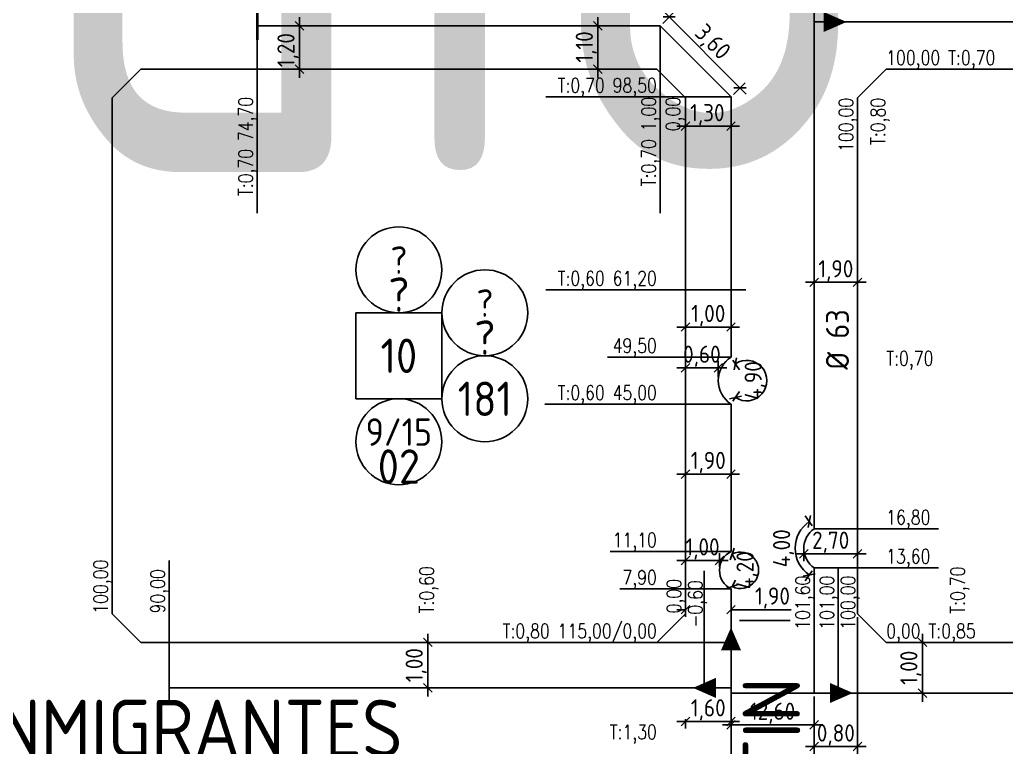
# Model space of a CAD drawing. Extents: x -48 to 13651, y -112 to 3468.
# Drawn here: x 1626.1 to 1798.2, y 2130.8 to 2257.8 of the extents above; entities that cross this region are included whole.
import ezdxf
from ezdxf.enums import TextEntityAlignment as Align

# ---------------------------------------------------------------- set-up
doc = ezdxf.new("R2010")
doc.units = 0
doc.header["$LTSCALE"] = 6
doc.header["$MEASUREMENT"] = 0
doc.linetypes.add('DOT2', pattern=[3.175, 0, -3.175])
doc.linetypes.add('HIDDEN', pattern=[0.375, 0.25, -0.125])
doc.layers.get('0').update_dxf_attribs({"linetype": 'CONTINUOUS'})
doc.layers.get('DEFPOINTS').update_dxf_attribs({"linetype": 'CONTINUOUS'})
for name, color, linetype in [('50', 41, 'CONTINUOUS'), ('63', 171, 'CONTINUOUS'), ('A50', 40, 'CONTINUOUS'), ('AMPLIACIONES', 2, 'CONTINUOUS'), ('CAS', 7, 'CONTINUOUS'), ('CAÑERIA SIN CROQUIS', 210, 'HIDDEN'), ('Caño 110mm', 170, 'CONTINUOUS'), ('COTA', 2, 'CONTINUOUS'), ('Cotas', 7, 'CONTINUOUS'), ('MANZANAS', 7, 'CONTINUOUS'), ('NUMERO-CROQUIS', 13, 'CONTINUOUS'), ('NUMERO-MANZANA', 4, 'CONTINUOUS'), ('PROGRESIVA', 60, 'CONTINUOUS'), ('RADIO', 4, 'DOT2'), ('REDUCCIONES', 13, 'CONTINUOUS'), ('TXTDIAMETRO', 7, 'CONTINUOUS')]:
    doc.layers.add(name, color=color, linetype=linetype)
doc.layers.add('ATENCION', color=7, linetype='CONTINUOUS', plot=False)
doc.styles.add('ABADIMTCONDE', font='isocp.shx')
doc.styles.add('GEOSLAB703LTBT', font='isocp.shx', dxfattribs={"width": 0.9, "height": 8})
doc.styles.add('ROMANS', font='romans.shx', dxfattribs={"width": 0.8, "height": 2.5})
doc.dimstyles.new('COTA02', dxfattribs={"dimtxt": 3, "dimasz": 1.5, "dimexe": 1.25, "dimexo": 0.625, "dimgap": 0.3, "dimtad": 1, "dimtoh": 1, "dimdsep": 46, "dimlunit": 6, "dimtxsty": 'ABADIMTCONDE', "dimblk1": 'OBLIQUE', "dimblk2": 'OBLIQUE', "dimsah": 1, "dimcen": 2.5, "dimdle": 1.5, "dimclrd": 60, "dimclre": 60, "dimclrt": 256, "dimadec": 0, "dimazin": 0, "dimtfac": 1, "dimtix": 1, "dimtofl": 0, "dimtmove": 0, "dimatfit": 0, "dimldrblk": 'OBLIQUE', "dimfxl": 1, "dimtolj": 1, "dimtzin": 0, "dimarcsym": 0})

# ---------------------------------------------------------------- blocks, each defined once
blk = doc.blocks.new('CUPLARED')
at = {"layer": 'REDUCCIONES'}
blk.add_lwpolyline([(4, 0, 0, 3.5, 0), (0, 0, 3.5, 3.5, 0)], format="xyseb", dxfattribs=at)
blk = doc.blocks.new('_OBLIQUE')
at = {"color": 0, "linetype": 'ByBlock'}
blk.add_line((-0.5, -0.5), (0.5, 0.5), dxfattribs=at)
blk = doc.blocks.new('*D754')
at = {"layer": 'COTA', "color": 60, "lineweight": -2, "transparency": 16777216}
for p, q in [((1742.23, 2154.85), (1740.73, 2154.85)), ((1742.23, 2155.06), (1742.23, 2153.6)), ((1750.17, 2155.06), (1750.17, 2153.6)), ((1750.17, 2154.85), (1760.63, 2154.85))]:
    blk.add_line(p, q, dxfattribs=at)
at = {"layer": 'DEFPOINTS', "color": 0, "transparency": 16777216}
for p in [(1742.23, 2155.68), (1742.23, 2154.85), (1750.17, 2155.68)]:
    blk.add_point(p, dxfattribs=at)
at = {"layer": 'COTA', "color": 60, "lineweight": -2, "transparency": 16777216, "xscale": 1.5, "yscale": 1.5, "zscale": 1.5}
blk.add_blockref('_OBLIQUE', (1742.23, 2154.85), dxfattribs=at)
at = {"layer": 'COTA', "color": 60, "lineweight": -2, "transparency": 16777216, "xscale": 1.5, "yscale": 1.5, "zscale": 1.5, "rotation": 180}
blk.add_blockref('_OBLIQUE', (1750.17, 2154.85), dxfattribs=at)
at = {"layer": 'COTA', "transparency": 16777216, "insert": (1757.4, 2156.88), "char_height": 3, "attachment_point": 5, "style": 'ABADIMTCONDE'}
blk.add_mtext('\\A1;1,90', dxfattribs=at)
blk = doc.blocks.new('*D755')
at = {"layer": 'COTA', "color": 60, "lineweight": -2, "transparency": 16777216}
for p, q in [((1742.23, 2162.35), (1742.23, 2164.68)), ((1748.16, 2162.35), (1748.16, 2164.68)), ((1749.66, 2163.43), (1740.73, 2163.43))]:
    blk.add_line(p, q, dxfattribs=at)
at = {"layer": 'DEFPOINTS', "color": 0, "transparency": 16777216}
for p in [(1742.23, 2163.43), (1742.23, 2161.73), (1748.16, 2161.73)]:
    blk.add_point(p, dxfattribs=at)
at = {"layer": 'COTA', "color": 60, "lineweight": -2, "transparency": 16777216, "xscale": 1.5, "yscale": 1.5, "zscale": 1.5, "rotation": 180}
blk.add_blockref('_OBLIQUE', (1742.23, 2163.43), dxfattribs=at)
at = {"layer": 'COTA', "color": 60, "lineweight": -2, "transparency": 16777216, "xscale": 1.5, "yscale": 1.5, "zscale": 1.5}
blk.add_blockref('_OBLIQUE', (1748.16, 2163.43), dxfattribs=at)
at = {"layer": 'COTA', "transparency": 16777216, "insert": (1745.2, 2165.45), "char_height": 3, "attachment_point": 5, "style": 'ABADIMTCONDE'}
blk.add_mtext('\\A1;1,00', dxfattribs=at)
blk = doc.blocks.new('*D756')
at = {"layer": 'COTA', "color": 60, "lineweight": -2, "transparency": 16777216}
for p, q in [((1751.67, 2178.51), (1740.73, 2178.51)), ((1742.23, 2178.47), (1742.23, 2179.76)), ((1750.17, 2178.47), (1750.17, 2179.76))]:
    blk.add_line(p, q, dxfattribs=at)
at = {"layer": 'DEFPOINTS', "color": 0, "transparency": 16777216}
for p in [(1742.23, 2178.51), (1742.23, 2177.84), (1750.17, 2177.84)]:
    blk.add_point(p, dxfattribs=at)
at = {"layer": 'COTA', "color": 60, "lineweight": -2, "transparency": 16777216, "xscale": 1.5, "yscale": 1.5, "zscale": 1.5, "rotation": 180}
blk.add_blockref('_OBLIQUE', (1742.23, 2178.51), dxfattribs=at)
at = {"layer": 'COTA', "color": 60, "lineweight": -2, "transparency": 16777216, "xscale": 1.5, "yscale": 1.5, "zscale": 1.5}
blk.add_blockref('_OBLIQUE', (1750.17, 2178.51), dxfattribs=at)
at = {"layer": 'COTA', "transparency": 16777216, "insert": (1746.2, 2180.54), "char_height": 3, "attachment_point": 5, "style": 'ABADIMTCONDE'}
blk.add_mtext('\\A1;1,90', dxfattribs=at)
blk = doc.blocks.new('*D757')
at = {"layer": 'COTA', "color": 60, "lineweight": -2, "transparency": 16777216}
for p, q in [((1742.23, 2195.44), (1742.23, 2198.29)), ((1747.95, 2195.44), (1747.95, 2198.29)), ((1749.45, 2197.04), (1740.73, 2197.04))]:
    blk.add_line(p, q, dxfattribs=at)
at = {"layer": 'DEFPOINTS', "color": 0, "transparency": 16777216}
for p in [(1742.23, 2197.04), (1742.23, 2194.81), (1747.95, 2194.81)]:
    blk.add_point(p, dxfattribs=at)
at = {"layer": 'COTA', "color": 60, "lineweight": -2, "transparency": 16777216, "xscale": 1.5, "yscale": 1.5, "zscale": 1.5, "rotation": 180}
blk.add_blockref('_OBLIQUE', (1742.23, 2197.04), dxfattribs=at)
at = {"layer": 'COTA', "color": 60, "lineweight": -2, "transparency": 16777216, "xscale": 1.5, "yscale": 1.5, "zscale": 1.5}
blk.add_blockref('_OBLIQUE', (1747.95, 2197.04), dxfattribs=at)
at = {"layer": 'COTA', "transparency": 16777216, "insert": (1745.09, 2199.07), "char_height": 3, "attachment_point": 5, "style": 'ABADIMTCONDE'}
blk.add_mtext('\\A1;0,60', dxfattribs=at)
blk = doc.blocks.new('*D758')
at = {"layer": 'COTA', "color": 60, "lineweight": -2, "transparency": 16777216}
for p, q in [((1751.67, 2204.16), (1740.73, 2204.16)), ((1742.23, 2204.78), (1742.23, 2205.41)), ((1750.17, 2204.78), (1750.17, 2205.41))]:
    blk.add_line(p, q, dxfattribs=at)
at = {"layer": 'DEFPOINTS', "color": 0, "transparency": 16777216}
for p in [(1742.23, 2204.16), (1742.23, 2204.16), (1750.17, 2204.16)]:
    blk.add_point(p, dxfattribs=at)
at = {"layer": 'COTA', "color": 60, "lineweight": -2, "transparency": 16777216, "xscale": 1.5, "yscale": 1.5, "zscale": 1.5, "rotation": 180}
blk.add_blockref('_OBLIQUE', (1742.23, 2204.16), dxfattribs=at)
at = {"layer": 'COTA', "color": 60, "lineweight": -2, "transparency": 16777216, "xscale": 1.5, "yscale": 1.5, "zscale": 1.5}
blk.add_blockref('_OBLIQUE', (1750.17, 2204.16), dxfattribs=at)
at = {"layer": 'COTA', "transparency": 16777216, "insert": (1746.2, 2206.18), "char_height": 3, "attachment_point": 5, "style": 'ABADIMTCONDE'}
blk.add_mtext('\\A1;1,00', dxfattribs=at)
blk = doc.blocks.new('*D759')
at = {"layer": 'COTA', "color": 60, "lineweight": -2, "transparency": 16777216}
for p, q in [((1750.51, 2198.4), (1751.62, 2196.72)), ((1750.51, 2191.22), (1751.62, 2192.9))]:
    blk.add_line(p, q, dxfattribs=at)
blk.add_arc((1752.88, 2194.81), 3.54, 236.6533, 123.3467, dxfattribs=at)
at = {"layer": 'DEFPOINTS', "color": 0, "transparency": 16777216}
for p in [(1750.17, 2198.92), (1752.88, 2194.81), (1755.54, 2192.49), (1750.17, 2190.7)]:
    blk.add_point(p, dxfattribs=at)
at = {"layer": 'COTA', "color": 60, "lineweight": -2, "transparency": 16777216, "xscale": 1.5, "yscale": 1.5, "zscale": 1.5}
for p, rotation in [((1750.93, 2197.76), 213.3467312662314), ((1750.93, 2191.86), 146.6532687337686)]:
    blk.add_blockref('_OBLIQUE', p, dxfattribs=dict(at, rotation=rotation))
at = {"layer": 'COTA', "transparency": 16777216, "insert": (1754.39, 2194.81), "char_height": 3, "attachment_point": 5, "rotation": 90, "style": 'ABADIMTCONDE'}
blk.add_mtext('\\A1;4,90', dxfattribs=at)
blk = doc.blocks.new('*D760')
at = {"layer": 'COTA', "color": 60, "lineweight": -2, "transparency": 16777216}
for p, q in [((1750.45, 2164.43), (1750.94, 2163.46)), ((1750.45, 2159.02), (1750.94, 2160))]:
    blk.add_line(p, q, dxfattribs=at)
blk.add_arc((1751.81, 2161.73), 3.18, 243.3279, 116.6721, dxfattribs=at)
at = {"layer": 'DEFPOINTS', "color": 0, "transparency": 16777216}
for p in [(1750.17, 2164.99), (1751.81, 2161.73), (1754.29, 2159.73), (1750.17, 2158.47)]:
    blk.add_point(p, dxfattribs=at)
at = {"layer": 'COTA', "color": 60, "lineweight": -2, "transparency": 16777216, "xscale": 1.5, "yscale": 1.5, "zscale": 1.5}
for p, rotation in [((1750.38, 2164.57), 206.6721234067829), ((1750.38, 2158.88), 153.3278765932171)]:
    blk.add_blockref('_OBLIQUE', p, dxfattribs=dict(at, rotation=rotation))
at = {"layer": 'COTA', "transparency": 16777216, "insert": (1752.97, 2161.73), "char_height": 3, "attachment_point": 5, "rotation": 90, "style": 'ABADIMTCONDE'}
blk.add_mtext('\\A1;4,20', dxfattribs=at)
blk = doc.blocks.new('*D761')
at = {"layer": 'COTA', "color": 60, "lineweight": -2, "transparency": 16777216}
for p, q in [((1761.37, 2164.58), (1773.73, 2164.58)), ((1762.87, 2164.93), (1762.87, 2163.33)), ((1772.23, 2165.21), (1772.23, 2165.83))]:
    blk.add_line(p, q, dxfattribs=at)
at = {"layer": 'DEFPOINTS', "color": 0, "transparency": 16777216}
for p in [(1762.87, 2165.56), (1772.23, 2164.58), (1772.23, 2164.58)]:
    blk.add_point(p, dxfattribs=at)
at = {"layer": 'COTA', "color": 60, "lineweight": -2, "transparency": 16777216, "xscale": 1.5, "yscale": 1.5, "zscale": 1.5, "rotation": 180}
blk.add_blockref('_OBLIQUE', (1762.87, 2164.58), dxfattribs=at)
at = {"layer": 'COTA', "color": 60, "lineweight": -2, "transparency": 16777216, "xscale": 1.5, "yscale": 1.5, "zscale": 1.5}
blk.add_blockref('_OBLIQUE', (1772.23, 2164.58), dxfattribs=at)
at = {"layer": 'COTA', "transparency": 16777216, "insert": (1767.55, 2166.61), "char_height": 3, "attachment_point": 5, "style": 'ABADIMTCONDE'}
blk.add_mtext('\\A1;2,70', dxfattribs=at)
blk = doc.blocks.new('*D762')
at = {"layer": 'COTA', "color": 60, "lineweight": -2, "transparency": 16777216}
for p, q in [((1763.16, 2211.96), (1773.73, 2211.96)), ((1764.66, 2212.43), (1764.66, 2210.71)), ((1772.23, 2212.43), (1772.23, 2210.71))]:
    blk.add_line(p, q, dxfattribs=at)
at = {"layer": 'DEFPOINTS', "color": 0, "transparency": 16777216}
for p in [(1764.66, 2213.05), (1772.23, 2213.05), (1772.23, 2211.96)]:
    blk.add_point(p, dxfattribs=at)
at = {"layer": 'COTA', "color": 60, "lineweight": -2, "transparency": 16777216, "xscale": 1.5, "yscale": 1.5, "zscale": 1.5, "rotation": 180}
blk.add_blockref('_OBLIQUE', (1764.66, 2211.96), dxfattribs=at)
at = {"layer": 'COTA', "color": 60, "lineweight": -2, "transparency": 16777216, "xscale": 1.5, "yscale": 1.5, "zscale": 1.5}
blk.add_blockref('_OBLIQUE', (1772.23, 2211.96), dxfattribs=at)
at = {"layer": 'COTA', "transparency": 16777216, "insert": (1768.45, 2213.98), "char_height": 3, "attachment_point": 5, "style": 'ABADIMTCONDE'}
blk.add_mtext('\\A1;1,90', dxfattribs=at)
blk = doc.blocks.new('*D763')
at = {"layer": 'COTA', "color": 60, "lineweight": -2, "transparency": 16777216}
for p, q in [((1764.31, 2169.48), (1763.11, 2171.24)), ((1764.31, 2161.64), (1763.11, 2159.88))]:
    blk.add_line(p, q, dxfattribs=at)
blk.add_arc((1766.99, 2165.56), 5.63, 124.3552, 235.6448, dxfattribs=at)
at = {"layer": 'DEFPOINTS', "color": 0, "transparency": 16777216}
for p in [(1764.66, 2168.96), (1761.65, 2167.35), (1766.99, 2165.56), (1764.66, 2162.15)]:
    blk.add_point(p, dxfattribs=at)
at = {"layer": 'COTA', "color": 60, "lineweight": -2, "transparency": 16777216, "xscale": 1.5, "yscale": 1.5, "zscale": 1.5}
for p, rotation in [((1763.81, 2170.21), 34.35522719412465), ((1763.81, 2160.91), 325.644772805878)]:
    blk.add_blockref('_OBLIQUE', p, dxfattribs=dict(at, rotation=rotation))
at = {"layer": 'COTA', "transparency": 16777216, "insert": (1759.34, 2165.56), "char_height": 3, "attachment_point": 5, "rotation": 90, "style": 'ABADIMTCONDE'}
blk.add_mtext('\\A1;4,00', dxfattribs=at)
blk = doc.blocks.new('*D1106')
at = {"layer": 'COTA', "color": 60, "lineweight": -2, "transparency": 16777216}
for p, q in [((1751.67, 2135.36), (1740.73, 2135.36)), ((1742.23, 2135.77), (1742.23, 2134.11)), ((1750.17, 2135.77), (1750.17, 2134.11))]:
    blk.add_line(p, q, dxfattribs=at)
at = {"layer": 'DEFPOINTS', "color": 0, "transparency": 16777216}
for p in [(1742.23, 2136.4), (1742.23, 2135.36), (1750.17, 2136.4)]:
    blk.add_point(p, dxfattribs=at)
at = {"layer": 'COTA', "color": 60, "lineweight": -2, "transparency": 16777216, "xscale": 1.5, "yscale": 1.5, "zscale": 1.5, "rotation": 180}
blk.add_blockref('_OBLIQUE', (1742.23, 2135.36), dxfattribs=at)
at = {"layer": 'COTA', "color": 60, "lineweight": -2, "transparency": 16777216, "xscale": 1.5, "yscale": 1.5, "zscale": 1.5}
blk.add_blockref('_OBLIQUE', (1750.17, 2135.36), dxfattribs=at)
at = {"layer": 'COTA', "transparency": 16777216, "insert": (1746.2, 2137.38), "char_height": 3, "attachment_point": 5, "style": 'ABADIMTCONDE'}
blk.add_mtext('\\A1;1,60', dxfattribs=at)
blk = doc.blocks.new('*D1107')
at = {"layer": 'COTA', "color": 60, "lineweight": -2, "transparency": 16777216}
for p, q in [((1783.55, 2138.8), (1783.55, 2150.65)), ((1783.85, 2149.15), (1784.8, 2149.15)), ((1783.85, 2140.3), (1784.8, 2140.3))]:
    blk.add_line(p, q, dxfattribs=at)
at = {"layer": 'DEFPOINTS', "color": 0, "transparency": 16777216}
for p in [(1783.22, 2149.15), (1783.55, 2149.15), (1783.22, 2140.3)]:
    blk.add_point(p, dxfattribs=at)
at = {"layer": 'COTA', "color": 60, "lineweight": -2, "transparency": 16777216, "xscale": 1.5, "yscale": 1.5, "zscale": 1.5}
for p, rotation in [((1783.55, 2149.15), 90), ((1783.55, 2140.3), 270)]:
    blk.add_blockref('_OBLIQUE', p, dxfattribs=dict(at, rotation=rotation))
at = {"layer": 'COTA', "transparency": 16777216, "insert": (1781.53, 2144.72), "char_height": 3, "attachment_point": 5, "rotation": 90, "style": 'ABADIMTCONDE'}
blk.add_mtext('\\A1;1,00', dxfattribs=at)
blk = doc.blocks.new('*D1169')
at = {"layer": 'COTA', "color": 60, "lineweight": -2, "transparency": 16777216}
for p, q in [((1764.66, 2139.68), (1764.66, 2133.51)), ((1750.17, 2136.79), (1750.17, 2133.51)), ((1748.67, 2134.76), (1766.16, 2134.76))]:
    blk.add_line(p, q, dxfattribs=at)
at = {"layer": 'DEFPOINTS', "color": 0, "transparency": 16777216}
for p in [(1764.66, 2140.3), (1750.17, 2137.41), (1764.66, 2134.76)]:
    blk.add_point(p, dxfattribs=at)
at = {"layer": 'COTA', "color": 60, "lineweight": -2, "transparency": 16777216, "xscale": 1.5, "yscale": 1.5, "zscale": 1.5, "rotation": 180}
blk.add_blockref('_OBLIQUE', (1750.17, 2134.76), dxfattribs=at)
at = {"layer": 'COTA', "color": 60, "lineweight": -2, "transparency": 16777216, "xscale": 1.5, "yscale": 1.5, "zscale": 1.5}
blk.add_blockref('_OBLIQUE', (1764.66, 2134.76), dxfattribs=at)
at = {"layer": 'COTA', "transparency": 16777216, "insert": (1757.42, 2136.78), "char_height": 3, "attachment_point": 5, "style": 'ABADIMTCONDE'}
blk.add_mtext('\\A1;12,60', dxfattribs=at)
blk = doc.blocks.new('*D1170')
at = {"layer": 'COTA', "color": 60, "lineweight": -2, "transparency": 16777216}
for p, q in [((1772.23, 2153.52), (1772.23, 2129.72)), ((1764.66, 2139.68), (1764.66, 2129.72)), ((1763.16, 2130.97), (1773.73, 2130.97))]:
    blk.add_line(p, q, dxfattribs=at)
at = {"layer": 'DEFPOINTS', "color": 0, "transparency": 16777216}
for p in [(1772.23, 2154.15), (1764.66, 2140.3), (1772.23, 2130.97)]:
    blk.add_point(p, dxfattribs=at)
at = {"layer": 'COTA', "color": 60, "lineweight": -2, "transparency": 16777216, "xscale": 1.5, "yscale": 1.5, "zscale": 1.5, "rotation": 180}
blk.add_blockref('_OBLIQUE', (1764.66, 2130.97), dxfattribs=at)
at = {"layer": 'COTA', "color": 60, "lineweight": -2, "transparency": 16777216, "xscale": 1.5, "yscale": 1.5, "zscale": 1.5}
blk.add_blockref('_OBLIQUE', (1772.23, 2130.97), dxfattribs=at)
at = {"layer": 'COTA', "transparency": 16777216, "insert": (1768.45, 2132.99), "char_height": 3, "attachment_point": 5, "style": 'ABADIMTCONDE'}
blk.add_mtext('\\A1;0,80', dxfattribs=at)
blk = doc.blocks.new('*D1204')
at = {"layer": 'COTA', "color": 60, "lineweight": -2, "transparency": 16777216}
for p, q in [((1697.29, 2139.7), (1697.29, 2150.65)), ((1697.51, 2149.15), (1698.54, 2149.15)), ((1697.51, 2141.2), (1698.54, 2141.2))]:
    blk.add_line(p, q, dxfattribs=at)
at = {"layer": 'DEFPOINTS', "color": 0, "transparency": 16777216}
for p in [(1696.89, 2149.15), (1697.29, 2149.15), (1696.89, 2141.2)]:
    blk.add_point(p, dxfattribs=at)
at = {"layer": 'COTA', "color": 60, "lineweight": -2, "transparency": 16777216, "xscale": 1.5, "yscale": 1.5, "zscale": 1.5}
for p, rotation in [((1697.29, 2149.15), 90), ((1697.29, 2141.2), 270)]:
    blk.add_blockref('_OBLIQUE', p, dxfattribs=dict(at, rotation=rotation))
at = {"layer": 'COTA', "transparency": 16777216, "insert": (1695.26, 2145.17), "char_height": 3, "attachment_point": 5, "rotation": 90, "style": 'ABADIMTCONDE'}
blk.add_mtext('\\A1;1,00', dxfattribs=at)
blk = doc.blocks.new('D63')
at = {"layer": 'TXTDIAMETRO', "color": 7, "ltscale": 0.1, "style": 'ABADIMTCONDE'}
blk.add_text('Ø 63', height=4, dxfattribs=at).set_placement((0, 0), align=Align.MIDDLE)
blk = doc.blocks.new('*D1851')
at = {"layer": 'DEFPOINTS', "color": 0, "transparency": 16777216}
for p in [(1742.23, 2239.99), (1750.17, 2239.99), (1750.17, 2239.18)]:
    blk.add_point(p, dxfattribs=at)
at = {"layer": 'PROGRESIVA', "color": 60, "lineweight": -2, "transparency": 16777216}
for p, q in [((1740.73, 2239.18), (1751.67, 2239.18)), ((1742.23, 2239.36), (1742.23, 2237.93)), ((1750.17, 2239.36), (1750.17, 2237.93))]:
    blk.add_line(p, q, dxfattribs=at)
at = {"layer": 'PROGRESIVA', "color": 60, "lineweight": -2, "transparency": 16777216, "xscale": 1.5, "yscale": 1.5, "zscale": 1.5, "rotation": 180}
blk.add_blockref('_OBLIQUE', (1742.23, 2239.18), dxfattribs=at)
at = {"layer": 'PROGRESIVA', "color": 60, "lineweight": -2, "transparency": 16777216, "xscale": 1.5, "yscale": 1.5, "zscale": 1.5}
blk.add_blockref('_OBLIQUE', (1750.17, 2239.18), dxfattribs=at)
at = {"layer": 'PROGRESIVA', "transparency": 16777216, "insert": (1746.04, 2241.21), "char_height": 3, "attachment_point": 5, "style": 'ABADIMTCONDE'}
blk.add_mtext('\\A1;1,30', dxfattribs=at)
blk = doc.blocks.new('*D1852')
at = {"layer": 'DEFPOINTS', "color": 0, "transparency": 16777216}
for p in [(1737.81, 2256.7), (1751.74, 2245.88), (1750.17, 2244.31)]:
    blk.add_point(p, dxfattribs=at)
at = {"layer": 'PROGRESIVA', "color": 60, "lineweight": -2, "transparency": 16777216}
for p, q in [((1738.32, 2259.32), (1752.8, 2244.81)), ((1738.25, 2257.14), (1740.26, 2259.15)), ((1750.61, 2244.75), (1752.62, 2246.76))]:
    blk.add_line(p, q, dxfattribs=at)
at = {"layer": 'PROGRESIVA', "color": 60, "lineweight": -2, "transparency": 16777216, "xscale": 1.5, "yscale": 1.5, "zscale": 1.5}
for p, rotation in [((1739.38, 2258.26), 134.9389355416562), ((1751.74, 2245.88), 314.9389355416562)]:
    blk.add_blockref('_OBLIQUE', p, dxfattribs=dict(at, rotation=rotation))
at = {"layer": 'PROGRESIVA', "transparency": 16777216, "insert": (1746.79, 2253.71), "char_height": 3, "attachment_point": 5, "rotation": 314.9389, "style": 'ABADIMTCONDE'}
blk.add_mtext('\\A1;3,60', dxfattribs=at)
blk = doc.blocks.new('Tapa')
at = {"layer": 'Cotas', "lineweight": 40, "ltscale": 3}
blk.add_line((-2.43, 0), (2.43, 0), dxfattribs=at)
blk = doc.blocks.new('*D1853')
at = {"layer": 'DEFPOINTS', "color": 0, "transparency": 16777216}
for p in [(1674.92, 2256.7), (1675.47, 2256.7), (1675.47, 2249.15)]:
    blk.add_point(p, dxfattribs=at)
at = {"layer": 'PROGRESIVA', "color": 60, "lineweight": -2, "transparency": 16777216}
for p, q in [((1674.92, 2247.65), (1674.92, 2258.2)), ((1674.85, 2256.7), (1673.67, 2256.7)), ((1674.85, 2249.15), (1673.67, 2249.15))]:
    blk.add_line(p, q, dxfattribs=at)
at = {"layer": 'PROGRESIVA', "color": 60, "lineweight": -2, "transparency": 16777216, "xscale": 1.5, "yscale": 1.5, "zscale": 1.5}
for p, rotation in [((1674.92, 2256.7), 90), ((1674.92, 2249.15), 270)]:
    blk.add_blockref('_OBLIQUE', p, dxfattribs=dict(at, rotation=rotation))
at = {"layer": 'PROGRESIVA', "transparency": 16777216, "insert": (1672.9, 2252.47), "char_height": 3, "attachment_point": 5, "rotation": 90, "style": 'ABADIMTCONDE'}
blk.add_mtext('\\A1;1,20', dxfattribs=at)
blk = doc.blocks.new('*D1854')
at = {"layer": 'DEFPOINTS', "color": 0, "transparency": 16777216}
for p in [(1726.95, 2256.7), (1728.61, 2256.7), (1728.61, 2249.15)]:
    blk.add_point(p, dxfattribs=at)
at = {"layer": 'PROGRESIVA', "color": 60, "lineweight": -2, "transparency": 16777216}
for p, q in [((1726.95, 2247.65), (1726.95, 2258.2)), ((1727.98, 2256.7), (1725.7, 2256.7)), ((1727.98, 2249.15), (1725.7, 2249.15))]:
    blk.add_line(p, q, dxfattribs=at)
at = {"layer": 'PROGRESIVA', "color": 60, "lineweight": -2, "transparency": 16777216, "xscale": 1.5, "yscale": 1.5, "zscale": 1.5}
for p, rotation in [((1726.95, 2256.7), 90), ((1726.95, 2249.15), 270)]:
    blk.add_blockref('_OBLIQUE', p, dxfattribs=dict(at, rotation=rotation))
at = {"layer": 'PROGRESIVA', "transparency": 16777216, "insert": (1724.93, 2253.02), "char_height": 3, "attachment_point": 5, "rotation": 90, "style": 'ABADIMTCONDE'}
blk.add_mtext('\\A1;1,10', dxfattribs=at)

msp = doc.modelspace()

# ---------------------------------------------------------------- linework, layer by layer
at = {"layer": '50', "ltscale": 0.1}
for p, q in [((1750.169, 2198.925), (1750.169, 2210.645)), ((1750.169, 2164.991), (1750.169, 2190.696)), ((1750.169, 2149.145), (1750.169, 2158.465))]:
    msp.add_line(p, q, dxfattribs=at)
for centre, radius, start, end in [((1752.877, 2194.81), 4.925, 123.34673, 236.65327), ((1751.809, 2161.728), 3.652, 116.67212, 243.32788)]:
    msp.add_arc(centre, radius, start, end, dxfattribs=at)
at = {"layer": '63', "ltscale": 0.1}
for p, q in [((1764.663, 2168.964), (1764.663, 2412.131)), ((1764.663, 2140.305), (1764.663, 2162.154)), ((1750.169, 2141.204), (1750.169, 2149.145)), ((1750.169, 2140.305), (1750.169, 2141.204)), ((1750.169, 2140.305), (1768.881, 2140.305)), ((1750.169, 2127.765), (1750.169, 2140.305))]:
    msp.add_line(p, q, dxfattribs=at)
msp.add_arc((1766.99, 2165.559), 4.125, 124.35523, 235.64477, dxfattribs=at)
at = {"layer": 'A50'}
for p, q in [((1737.81, 2256.697), (1667.534, 2256.697)), ((1750.169, 2244.312), (1737.81, 2256.697)), ((1750.169, 2210.645), (1750.169, 2244.312))]:
    msp.add_line(p, q, dxfattribs=at)
at = {"layer": 'A50', "ltscale": 0.1}
for p, q in [((1764.62, 2257.382), (1810.921, 2257.382)), ((1745.467, 2141.204), (1652.191, 2141.204)), ((1768.881, 2140.305), (1858.165, 2140.305))]:
    msp.add_line(p, q, dxfattribs=at)
at = {"layer": 'CAS', "ltscale": 0.1}
for p, q in [((1747.612, 2210.645), (1752.727, 2210.645)), ((1652.191, 2138.744), (1652.191, 2143.665))]:
    msp.add_line(p, q, dxfattribs=at)
at = {"layer": 'Caño 110mm', "ltscale": 0.1}
msp.add_line((1750.169, 2141.204), (1745.467, 2141.204), dxfattribs=at)
at = {"layer": 'MANZANAS'}
for p, q in [((1642.234, 2244.145), (1647.234, 2249.145)), ((1737.234, 2249.145), (1647.234, 2249.145)), ((1742.234, 2244.145), (1737.234, 2249.145)), ((1777.234, 2249.145), (1772.234, 2244.145)), ((1867.234, 2249.145), (1777.234, 2249.145)), ((1642.234, 2244.145), (1642.234, 2154.145)), ((1742.234, 2154.145), (1742.234, 2244.145)), ((1772.234, 2244.145), (1772.234, 2154.145)), ((1642.234, 2154.145), (1647.234, 2149.145)), ((1742.234, 2154.145), (1737.234, 2149.145)), ((1777.234, 2149.145), (1772.234, 2154.145)), ((1647.234, 2149.145), (1737.234, 2149.145)), ((1777.234, 2149.145), (1867.234, 2149.145))]:
    msp.add_line(p, q, dxfattribs=at)
at = {"layer": 'NUMERO-CROQUIS'}
for centre in [(1692.234, 2214.145), (1707.234, 2206.645), (1707.234, 2191.645), (1692.234, 2184.145)]:
    msp.add_circle(centre, 7.5, dxfattribs=at)
at = {"layer": 'NUMERO-MANZANA'}
msp.add_lwpolyline([(1684.734, 2206.645), (1699.734, 2206.645), (1699.734, 2191.645), (1684.734, 2191.645)], close=True, dxfattribs=at)
at = {"layer": 'PROGRESIVA'}
for p, q in [((1667.534, 2256.697), (1667.534, 2224.001)), ((1737.81, 2256.697), (1737.81, 2224.001)), ((1750.169, 2244.312), (1717.888, 2244.312)), ((1750.169, 2210.645), (1717.888, 2210.645)), ((1750.169, 2198.925), (1728.604, 2198.925)), ((1750.169, 2190.696), (1717.723, 2190.696)), ((1764.663, 2168.964), (1786.356, 2168.964)), ((1750.169, 2164.991), (1729.099, 2164.991)), ((1652.191, 2141.204), (1652.191, 2163.445)), ((1745.467, 2141.204), (1745.467, 2161.625)), ((1764.663, 2162.154), (1786.356, 2162.154)), ((1768.881, 2140.305), (1768.881, 2162.154)), ((1750.169, 2158.465), (1730.748, 2158.465)), ((1751.669, 2152.952), (1760.477, 2152.952)), ((1750.169, 2149.145), (1737.234, 2149.145))]:
    msp.add_line(p, q, dxfattribs=at)

# ---------------------------------------------------------------- block references
at = {"layer": 'AMPLIACIONES', "ltscale": 0.1}
for p in [(1766.327, 2257.382), (1767.426, 2140.316)]:
    msp.add_blockref('CUPLARED', p, dxfattribs=at)
for name, p, rotation in [('D63', (1768.726, 2201.984), 90), ('CUPLARED', (1747.531, 2141.204), 180)]:
    msp.add_blockref(name, p, dxfattribs=dict(at, rotation=rotation))
at = {"layer": 'CAÑERIA SIN CROQUIS', "ltscale": 0.1, "rotation": 90}
msp.add_blockref('CUPLARED', (1750.169, 2147.762), dxfattribs=at)
at = {"layer": 'PROGRESIVA', "rotation": 270}
msp.add_blockref('Tapa', (1667.534, 2256.697), dxfattribs=at)

# ---------------------------------------------------------------- texts
at = {"layer": 'ATENCION', "style": 'GEOSLAB703LTBT'}
msp.add_text('SAN MARTIN', height=10, rotation=90, dxfattribs=at).set_placement((1757.234, 2072.415), align=Align.MIDDLE_LEFT)
msp.add_text('INMIGRANTES', height=10, dxfattribs=at).set_placement((1619.141, 2134.145), align=Align.MIDDLE_LEFT)
at = {"layer": 'NUMERO-CROQUIS', "style": 'GEOSLAB703LTBT'}
for s, height, p in [('?', 4.8, (1692.234, 2215.836)), ('?', 6, (1692.234, 2209.821)), ('?', 4.8, (1707.234, 2208.336)), ('?', 6, (1707.234, 2202.321)), ('181', 6, (1707.234, 2191.645)), ('9/15', 4.8, (1692.234, 2185.836)), ('02', 6, (1692.234, 2179.821))]:
    msp.add_text(s, height=height, dxfattribs=at).set_placement(p, align=Align.MIDDLE)
at = {"layer": 'NUMERO-MANZANA', "style": 'GEOSLAB703LTBT'}
msp.add_text('10', height=6, dxfattribs=at).set_placement((1692.234, 2199.145), align=Align.MIDDLE)
at = {"layer": 'PROGRESIVA', "style": 'ROMANS', "width": 0.8}
for s, p in [('100,00 T:0,70', (1777.234, 2249.145)), ('T:0,70', (1777.234, 2196.711)), ('16,80', (1777.234, 2168.964)), ('13,60', (1777.234, 2162.154)), ('0,00 T:0,85', (1777.234, 2149.145))]:
    msp.add_text(s, height=2.5, dxfattribs=at).set_placement(p, align=Align.BOTTOM_LEFT)
for s, p in [('T:0,70 98,50', (1737.234, 2244.312)), ('T:0,60 61,20', (1737.234, 2210.645)), ('49,50', (1737.234, 2198.925)), ('T:0,60 45,00', (1737.234, 2190.696)), ('11,10', (1737.234, 2164.991)), ('7,90', (1737.234, 2158.465)), ('T:0,80 115,00/0,00', (1737.234, 2149.145)), ('T:1,30', (1737.234, 2131.525))]:
    msp.add_text(s, height=2.5, dxfattribs=at).set_placement(p, align=Align.BOTTOM_RIGHT)
for s, p in [('T:0,70 74,70', (1667.534, 2244.312)), ('T:0,70 1,00', (1737.81, 2244.312)), ('0,00', (1742.067, 2244.312)), ('100,00', (1772.234, 2244.145)), ('T:0,80', (1777.813, 2244.145))]:
    msp.add_text(s, height=2.5, rotation=90, dxfattribs=at).set_placement(p, align=Align.BOTTOM_RIGHT)
for s, p in [('100,00', (1642.234, 2154.145)), ('90,00', (1652.191, 2154.202)), ('T:0,60', (1699.089, 2154.202)), ('T:0,70', (1791.675, 2154.145)), ('0,00', (1742.205, 2154.202)), ('-0,60', (1745.932, 2151.756)), ('101,60', (1764.663, 2151.355)), ('101,00', (1768.881, 2151.355)), ('100,00', (1772.582, 2151.355))]:
    msp.add_text(s, height=2.5, rotation=90, dxfattribs=at).set_placement(p, align=Align.BOTTOM_LEFT)
at = {"layer": 'RADIO', "color": 4, "ltscale": 0.5, "style": 'GEOSLAB703LTBT', "width": 0.9}
msp.add_text('Radio Nº6', height=103.533, dxfattribs=at).set_placement((1499.597, 2231.199))

# ---------------------------------------------------------------- dimensions: what is measured, and where the dimension line sits
at = {"layer": 'COTA'}
for base, p1, p2, text, picture, middle in [((1772.234, 2211.959), (1764.663, 2213.054), (1772.234, 2213.054), '1,90', '*D762', (1768.448, 2213.984)), ((1742.234, 2204.157), (1750.169, 2204.157), (1742.234, 2204.157), '1,00', '*D758', (1746.202, 2206.182)), ((1742.234, 2178.513), (1750.169, 2177.844), (1742.234, 2177.844), '1,90', '*D756', (1746.202, 2180.538)), ((1772.234, 2164.582), (1762.866, 2165.559), (1772.234, 2164.582), '2,70', '*D761', (1767.55, 2166.608)), ((1742.234, 2135.357), (1750.169, 2136.397), (1742.234, 2136.397), '1,60', '*D1106', (1746.202, 2137.382))]:
    dim = msp.add_linear_dim(base=base, p1=p1, p2=p2, text=text, dimstyle='COTA02', dxfattribs=at)
    dim.commit()
    dim.dimension.update_dxf_attribs({"geometry": picture, "text_midpoint": middle})
for base, p1, p2, text, picture, middle in [((1742.234, 2197.04), (1747.952, 2194.81), (1742.234, 2194.81), '0,60', '*D757', (1745.093, 2197.04)), ((1742.234, 2163.429), (1748.157, 2161.728), (1742.234, 2161.728), '1,00', '*D755', (1745.195, 2163.429)), ((1742.234, 2154.852), (1750.169, 2155.683), (1742.234, 2155.683), '1,90', '*D754', (1757.401, 2154.852))]:
    dim = msp.add_linear_dim(base=base, p1=p1, p2=p2, text=text, dimstyle='COTA02', dxfattribs=at)
    dim.commit()
    dim.dimension.update_dxf_attribs({"geometry": picture, "text_midpoint": middle, "dimtype": 160})
for base, center, p1, p2, text, picture, middle in [((1755.541, 2192.486), (1752.877, 2194.81), (1750.169, 2198.925), (1750.169, 2190.696), '4,90', '*D759', (1754.387, 2194.81)), ((1761.655, 2167.349), (1766.99, 2165.559), (1764.663, 2168.964), (1764.663, 2162.154), '4,00', '*D763', (1759.337, 2165.559)), ((1754.288, 2159.729), (1751.809, 2161.728), (1750.169, 2164.991), (1750.169, 2158.465), '4,20', '*D760', (1752.968, 2161.728))]:
    dim = msp.add_angular_dim_3p(base=base, center=center, p1=p1, p2=p2, text=text, dimstyle='COTA02', override={"dimadec": 4}, dxfattribs=at)
    dim.commit()
    dim.dimension.update_dxf_attribs({"geometry": picture, "text_midpoint": middle})
at = {"layer": 'COTA', "color": 12}
for base, p1, p2, text, picture, middle in [((1772.234, 2130.966), (1764.663, 2140.305), (1772.234, 2154.145), '0,80', '*D1170', (1768.448, 2132.991)), ((1764.663, 2134.758), (1750.169, 2137.413), (1764.663, 2140.305), '12,60', '*D1169', (1757.416, 2136.784))]:
    dim = msp.add_linear_dim(base=base, p1=p1, p2=p2, text=text, dimstyle='COTA02', dxfattribs=at)
    dim.commit()
    dim.dimension.update_dxf_attribs({"geometry": picture, "text_midpoint": middle})
dim = msp.add_linear_dim(base=(1697.289, 2149.145), p1=(1696.889, 2141.204), p2=(1696.889, 2149.145), angle=90, text='1,00', dimstyle='COTA02', dxfattribs=at)
dim.commit()
dim.dimension.update_dxf_attribs({"geometry": '*D1204', "text_midpoint": (1695.264, 2145.175)})
at = {"layer": 'COTA'}
dim = msp.add_linear_dim(base=(1783.553, 2149.145), p1=(1783.223, 2140.305), p2=(1783.223, 2149.145), angle=90, text='1,00', dimstyle='COTA02', dxfattribs=at)
dim.commit()
dim.dimension.update_dxf_attribs({"geometry": '*D1107', "text_midpoint": (1781.528, 2144.725)})
at = {"layer": 'PROGRESIVA'}
for base, p1, p2, angle, text, picture, middle, dimtype in [((1751.738, 2245.877), (1737.81, 2256.697), (1750.169, 2244.312), 314.93894, '3,60', '*D1852', (1745.352, 2252.276), 161), ((1674.922, 2256.697), (1675.473, 2249.145), (1675.473, 2256.697), 90, '1,20', '*D1853', (1674.922, 2252.474), 160), ((1726.952, 2256.697), (1728.607, 2249.145), (1728.607, 2256.697), 90, '1,10', '*D1854', (1726.952, 2253.025), 160)]:
    dim = msp.add_linear_dim(base=base, p1=p1, p2=p2, angle=angle, text=text, dimstyle='COTA02', dxfattribs=at)
    dim.commit()
    dim.dimension.update_dxf_attribs({"geometry": picture, "text_midpoint": middle, "dimtype": dimtype})
dim = msp.add_linear_dim(base=(1750.169, 2239.185), p1=(1742.234, 2239.989), p2=(1750.169, 2239.989), text='1,30', dimstyle='COTA02', dxfattribs=at)
dim.commit()
dim.dimension.update_dxf_attribs({"geometry": '*D1851', "text_midpoint": (1746.041, 2239.185), "dimtype": 160})

doc.saveas('drawing.dxf')
